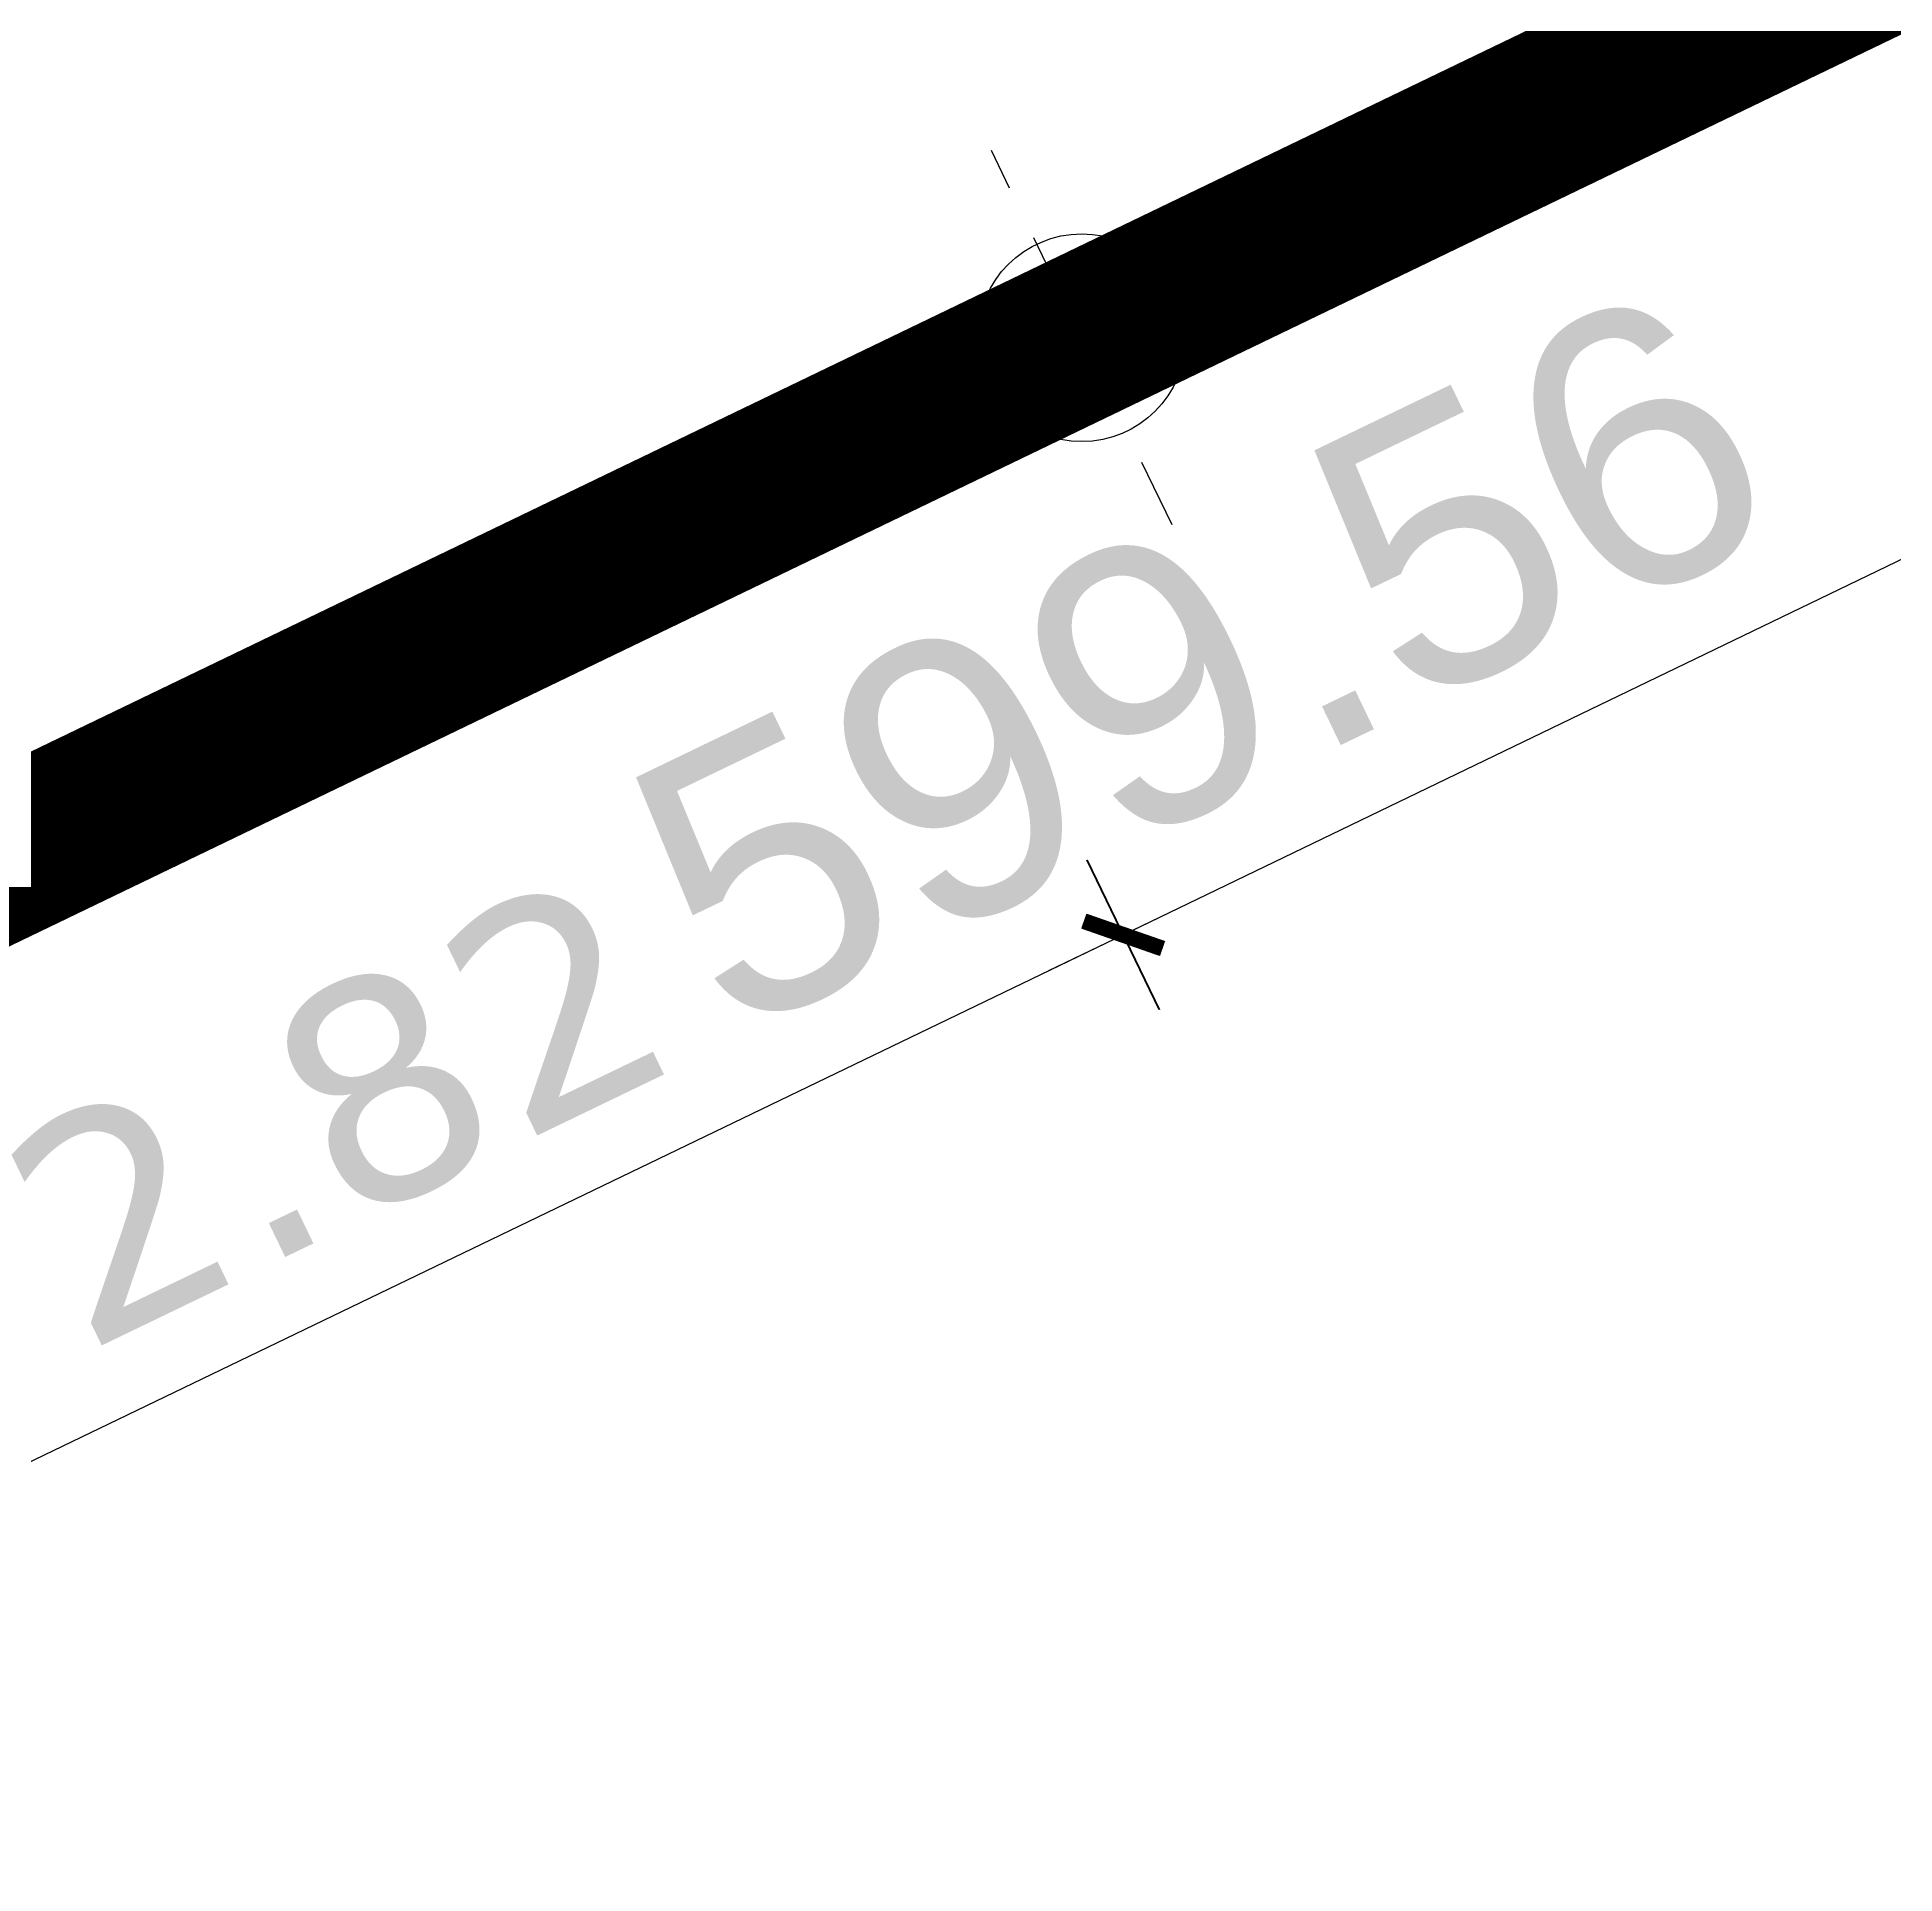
# Model space of a CAD drawing. Header units: metres. Extents: x 679716 to 681053, y 2749449 to 2750332.
# Drawn here: x 680094.741 to 680098.094, y 2749736.607 to 2749739.923 of the extents above; entities that cross this region are included whole.
import ezdxf
from ezdxf.enums import TextEntityAlignment as Align

# ---------------------------------------------------------------- set-up
doc = ezdxf.new("R2010")
doc.units = ezdxf.units.M
doc.linetypes.add('DASHEDX2', pattern=[1.5, 1, -0.5])
doc.layers.add('01-TX-Length Dimensions 250', color=80, linetype='Continuous')
doc.layers.add('01-TX-Level Main Dimensions 250', color=152, linetype='Continuous')
doc.layers.add('02-L-Guideline Axis', color=34, linetype='DASHEDX2', lineweight=50, true_color=0xa55200)
doc.styles.add('E100', font='verdana.ttf', dxfattribs={"height": 0.4})
doc.styles.get("Standard").update_dxf_attribs({"font": 'arial.ttf'})
doc.dimstyles.new('E250', dxfattribs={"dimscale": 0.03, "dimtxt": 0.4, "dimasz": 0.5, "dimexe": 0.1, "dimexo": 1, "dimgap": 4, "dimtad": 1, "dimzin": 0, "dimdsep": 46, "dimtxsty": 'E100', "dimblk1": 'LINCOT200', "dimblk2": 'LINCOT200', "dimsah": 1, "dimcen": 0.1, "dimdle": 0.1, "dimse1": 1, "dimse2": 1, "dimclrt": 256, "dimadec": 0, "dimazin": 0, "dimtfac": 0.015385, "dimtofl": 0, "dimtmove": 0, "dimatfit": 3, "dimldrblk": 'LINCOT200', "dimfxl": 1, "dimtolj": 1, "dimtzin": 0, "dimarcsym": 0})

# ---------------------------------------------------------------- blocks, each defined once
blk = doc.blocks.new('LINCOT200')
for p, q in [((0, -10), (0, 10)), ((0, 0), (10, 0))]:
    blk.add_line(p, q)
at = {"const_width": 1.88}
blk.add_lwpolyline([(3.54, -3.54), (-3.54, 3.54)], dxfattribs=at)
blk = doc.blocks.new('*D226')
at = {"layer": '01-TX-Length Dimensions 250', "color": 0, "lineweight": -2, "transparency": 16777216}
blk.add_line((680086.2422, 2749766.8647), (680083.6714, 2749768.2945), dxfattribs=at)
at = {"layer": '01-TX-Length Dimensions 250', "color": 0, "lineweight": -2, "transparency": 16777216, "xscale": 0.015, "yscale": 0.015, "zscale": 0.015, "rotation": 150.9177419401079}
blk.add_blockref('LINCOT200', (680083.6583, 2749768.3018), dxfattribs=at)
at = {"layer": '01-TX-Length Dimensions 250', "transparency": 16777216, "insert": (680085.319, 2749767.7547), "char_height": 0.4, "attachment_point": 5, "rotation": 330.9177, "style": 'E100'}
blk.add_mtext('\\A1;R288.85', dxfattribs=at)
blk = doc.blocks.new('*D973')
at = {"layer": '01-TX-Length Dimensions 250', "color": 0, "lineweight": -2, "transparency": 16777216}
blk.add_line((680094.1712, 2749737.0825), (680096.6877, 2749738.2955), dxfattribs=at)
at = {"layer": '01-TX-Length Dimensions 250', "color": 0, "lineweight": -2, "transparency": 16777216, "xscale": 0.015, "yscale": 0.015, "zscale": 0.015}
for p, rotation in [((680096.7012, 2749738.302), 25.73471033768685), ((680094.1577, 2749737.0759), 205.7347103376868)]:
    blk.add_blockref('LINCOT200', p, dxfattribs=dict(at, rotation=rotation))
at = {"layer": '01-TX-Length Dimensions 250', "transparency": 16777216, "insert": (680095.2866, 2749737.9854), "char_height": 0.4, "attachment_point": 5, "rotation": 25.7347, "style": 'E100'}
blk.add_mtext('\\A1;2.82', dxfattribs=at)
blk = doc.blocks.new('*D974')
at = {"layer": '01-TX-Length Dimensions 250', "color": 0, "lineweight": -2, "transparency": 16777216}
blk.add_line((680096.7153, 2749738.3088), (680102.4524, 2749741.0787), dxfattribs=at)
at = {"layer": '01-TX-Length Dimensions 250', "color": 0, "lineweight": -2, "transparency": 16777216, "xscale": 0.015, "yscale": 0.015, "zscale": 0.015}
for p, rotation in [((680102.4659, 2749741.0852), 25.77100091766546), ((680096.7018, 2749738.3023), 205.7710009176655)]:
    blk.add_blockref('LINCOT200', p, dxfattribs=dict(at, rotation=rotation))
at = {"layer": '01-TX-Length Dimensions 250', "transparency": 16777216, "insert": (680099.4412, 2749739.9893), "char_height": 0.4, "attachment_point": 5, "rotation": 25.771, "style": 'E100'}
blk.add_mtext('\\A1;6.40', dxfattribs=at)
blk = doc.blocks.new('*U1762')
at = {"linetype": 'DASHEDX2', "ltscale": 0.5}
for points in [[(0, -1.5), (0, 1.5)], [(1.5, 0), (-1.5, 0)]]:
    blk.add_lwpolyline(points, dxfattribs=at)
blk.add_circle((0, 0), 0.75)
at = {"ltscale": 0.3}
blk.add_attdef('COTES', text='', height=2, dxfattribs=at).set_placement((-0.237, -2.461), align=Align.MIDDLE)

msp = doc.modelspace()

# ---------------------------------------------------------------- linework, layer by layer
at = {"layer": '02-L-Guideline Axis', "const_width": 0.3}
msp.add_lwpolyline([(680084.6894, 2749733.6271), (680623.385, 2749993.2737)], dxfattribs=at)

# ---------------------------------------------------------------- block references
at = {"layer": '01-TX-Level Main Dimensions 250', "ltscale": 0.3, "xscale": 0.25, "yscale": 0.25, "zscale": 0.25, "rotation": 25.73366104797413}
msp.add_blockref('*U1762', (680096.6268, 2749739.38), dxfattribs=at).add_auto_attribs({'COTES': '599.56'})

# ---------------------------------------------------------------- dimensions: what is measured, and where the dimension line sits
at = {"layer": '01-TX-Length Dimensions 250'}
dim = msp.add_radius_dim(center=(680336.094, 2749627.9002), mpoint=(680083.6583, 2749768.3018), dimstyle='E250', dxfattribs=at)
dim.commit()
dim.dimension.update_dxf_attribs({"geometry": '*D226', "text_midpoint": (680085.159, 2749767.4671), "dimtype": 164})
for p1, p2, distance, picture, middle in [((680096.2652, 2749739.2066), (680102.0293, 2749741.9894), -1.0041, '*D974', (680099.4412, 2749739.9893)), ((680093.7199, 2749737.9841), (680096.2635, 2749739.2102), -1.0082, '*D973', (680095.2866, 2749737.9854))]:
    dim = msp.add_aligned_dim(p1=p1, p2=p2, distance=distance, dimstyle='E250', dxfattribs=at)
    dim.commit()
    dim.dimension.update_dxf_attribs({"geometry": picture, "text_midpoint": middle})

doc.saveas('drawing.dxf')
